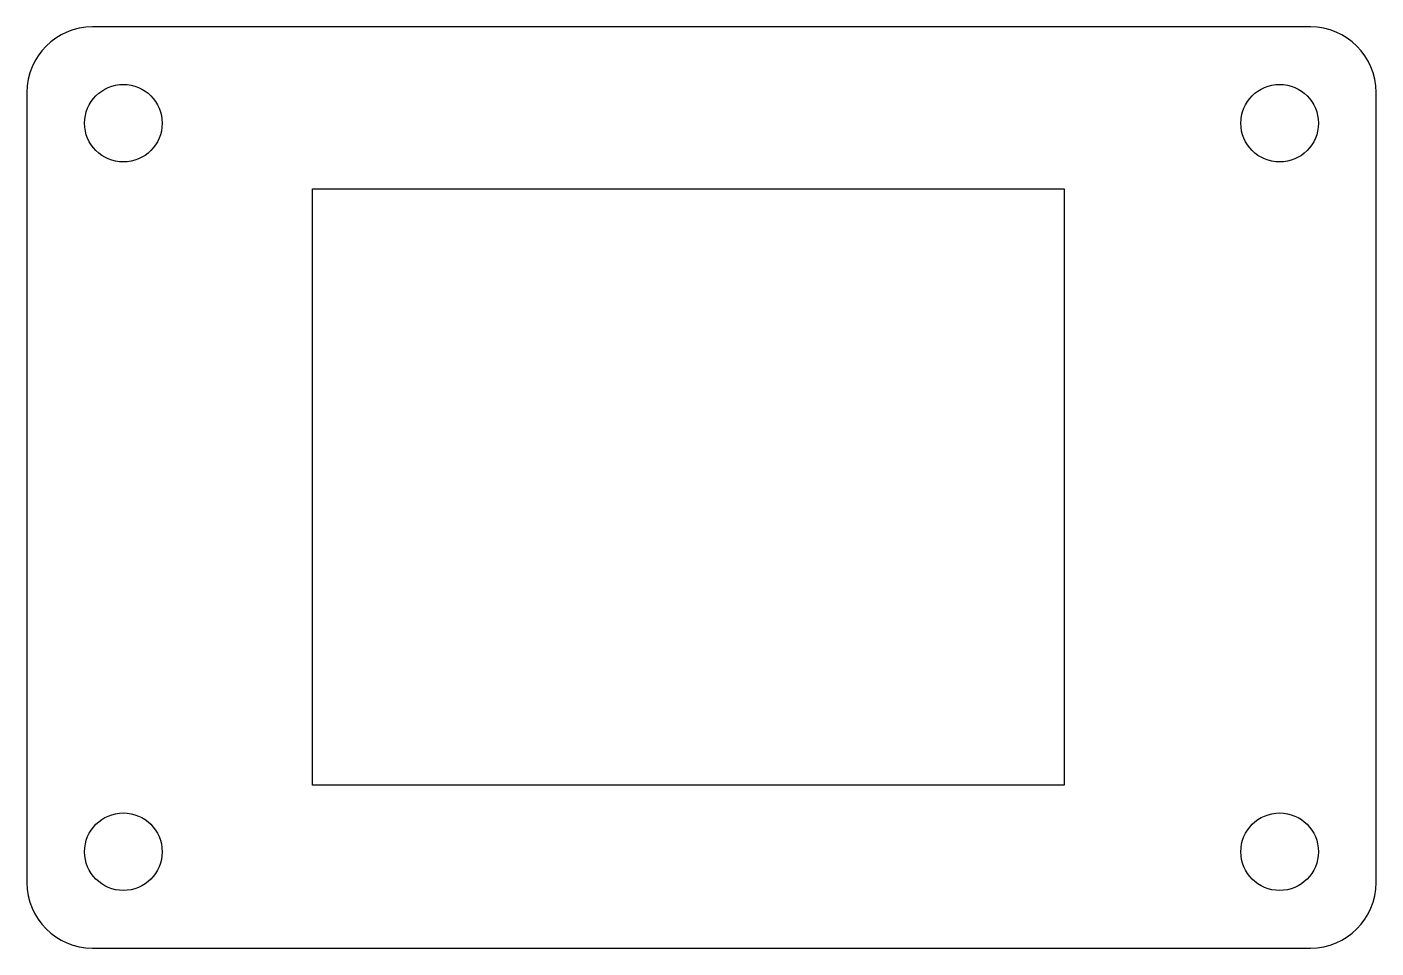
# Model space of a CAD drawing. Extents: x -67 to 46, y -39 to 39.
import ezdxf

# ---------------------------------------------------------------- set-up
doc = ezdxf.new("R2010")
doc.units = 0
doc.layers.add('VISIBLE', color=7, linetype='CONTINUOUS')

msp = doc.modelspace()

# ---------------------------------------------------------------- linework, layer by layer
at = {"layer": 'VISIBLE'}
for p, q in [((40.43, 38.58), (-61.65, 38.58)), ((-67.14, 33.09), (-67.14, -33.17)), ((45.92, -33.17), (45.92, 33.09)), ((-43.22, -25), (-43.22, 25)), ((-43.22, 25), (19.78, 25)), ((19.78, 25), (19.78, -25)), ((19.78, -25), (-43.22, -25)), ((-61.65, -38.66), (40.43, -38.66))]:
    msp.add_line(p, q, dxfattribs=at)
for centre in [(-59.06, 30.51), (37.84, 30.51), (-59.06, -30.58), (37.84, -30.58)]:
    msp.add_circle(centre, 3.25, dxfattribs=at)
for centre, start, end in [((-61.65, 33.09), 90, 180), ((40.43, 33.09), 0, 90), ((-61.65, -33.17), 180, 270), ((40.43, -33.17), 270, 0)]:
    msp.add_arc(centre, 5.49, start, end, dxfattribs=at)

doc.saveas('drawing.dxf')
